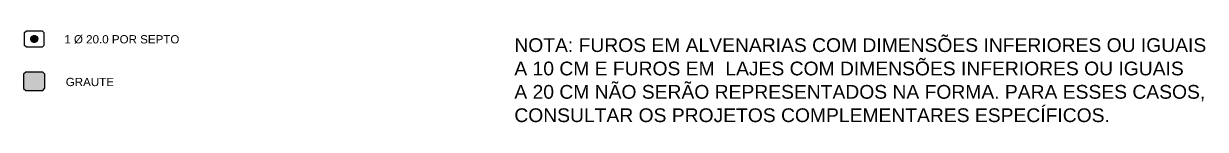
# Model space of a CAD drawing. Extents: x 0 to 119, y 0 to 84.
# Drawn here: x 51.58 to 77.27, y 38.14 to 40.14 of the extents above; entities that cross this region are included whole.
import ezdxf

# ---------------------------------------------------------------- set-up
doc = ezdxf.new("R2010")
doc.units = 0
doc.header["$MEASUREMENT"] = 0
for name, color, linetype in [('17', 90, 'CONTINUOUS'), ('3', 7, 'CONTINUOUS'), ('9', 8, 'CONTINUOUS')]:
    doc.layers.add(name, color=color, linetype=linetype)
doc.styles.add('TQS_ARIAL', font='arial.ttf')

msp = doc.modelspace()

# ---------------------------------------------------------------- linework, layer by layer
at = {"layer": '17', "color": 90, "linetype": 'Continuous'}
for p, q in [((51.599264, 40.101028), (51.639264, 40.141028)), ((51.599264, 39.821028), (51.599264, 40.101028)), ((51.639264, 40.141028), (51.979264, 40.141028)), ((51.979264, 40.141028), (52.019264, 40.101028)), ((52.019264, 40.101028), (52.019264, 39.821028)), ((51.639264, 39.781028), (51.599264, 39.821028)), ((52.019264, 39.821028), (51.979264, 39.781028)), ((51.979264, 39.781028), (51.639264, 39.781028))]:
    msp.add_line(p, q, dxfattribs=at)
for points in [[(51.808064, 39.961028), (51.80807, 39.960907), (51.808089, 39.960787), (51.808119, 39.960669), (51.808161, 39.960555), (51.808215, 39.960446), (51.808279, 39.960343), (51.808354, 39.960247), (51.808437, 39.960158), (51.80853, 39.960079), (51.808629, 39.96001), (51.808736, 39.959951), (51.808847, 39.959903), (51.808963, 39.959867), (51.809083, 39.959842), (51.809203, 39.95983), (51.809325, 39.95983), (51.809446, 39.959842), (51.809565, 39.959867), (51.809681, 39.959903), (51.809793, 39.959951), (51.809899, 39.96001), (51.809999, 39.960079), (51.810091, 39.960158), (51.810175, 39.960247), (51.810249, 39.960343), (51.810313, 39.960446), (51.810367, 39.960555), (51.810409, 39.960669), (51.81044, 39.960787), (51.810458, 39.960907), (51.810464, 39.961028), (51.733664, 39.961028), (51.734052, 39.968677), (51.735212, 39.976246), (51.737131, 39.98366), (51.739791, 39.990842), (51.743164, 39.997717), (51.747214, 40.004216), (51.751902, 40.010272), (51.757178, 40.015823), (51.762989, 40.020811), (51.769275, 40.025186), (51.77597, 40.028902), (51.783008, 40.031922), (51.790315, 40.034215), (51.797816, 40.035756), (51.805435, 40.036531), (51.813093, 40.036531), (51.820712, 40.035756), (51.828214, 40.034215), (51.83552, 40.031922), (51.842558, 40.028902), (51.849254, 40.025186), (51.855539, 40.020811), (51.86135, 40.015823), (51.866626, 40.010272), (51.871314, 40.004216), (51.875365, 39.997717), (51.878737, 39.990842), (51.881397, 39.98366), (51.883317, 39.976246), (51.884476, 39.968677), (51.884864, 39.961028), (51.808064, 39.961028)], [(51.810464, 39.961028), (51.810458, 39.96115), (51.81044, 39.96127), (51.810409, 39.961387), (51.810367, 39.961501), (51.810313, 39.961611), (51.810249, 39.961714), (51.810175, 39.96181), (51.810091, 39.961898), (51.809999, 39.961977), (51.809899, 39.962047), (51.809793, 39.962106), (51.809681, 39.962154), (51.809565, 39.96219), (51.809446, 39.962214), (51.809325, 39.962227), (51.809203, 39.962227), (51.809083, 39.962214), (51.808963, 39.96219), (51.808847, 39.962154), (51.808736, 39.962106), (51.808629, 39.962047), (51.80853, 39.961977), (51.808437, 39.961898), (51.808354, 39.96181), (51.808279, 39.961714), (51.808215, 39.961611), (51.808161, 39.961501), (51.808119, 39.961387), (51.808089, 39.96127), (51.80807, 39.96115), (51.808064, 39.961028), (51.884864, 39.961028), (51.884476, 39.95338), (51.883317, 39.94581), (51.881397, 39.938396), (51.878737, 39.931215), (51.875365, 39.924339), (51.871314, 39.91784), (51.866626, 39.911785), (51.86135, 39.906234), (51.855539, 39.901246), (51.849254, 39.896871), (51.842558, 39.893154), (51.835521, 39.890134), (51.828214, 39.887842), (51.820712, 39.8863), (51.813093, 39.885525), (51.805435, 39.885525), (51.797816, 39.8863), (51.790315, 39.887842), (51.783008, 39.890134), (51.77597, 39.893154), (51.769275, 39.896871), (51.762989, 39.901246), (51.757178, 39.906234), (51.751902, 39.911784), (51.747215, 39.91784), (51.743164, 39.924339), (51.739791, 39.931215), (51.737131, 39.938396), (51.735212, 39.94581), (51.734052, 39.95338), (51.733664, 39.961028), (51.810464, 39.961028)]]:
    msp.add_lwpolyline(points, dxfattribs=at)
msp.add_circle((51.809264, 39.961028), 0.0744, dxfattribs=at)
for points in [[(51.808064, 39.961028), (51.733664, 39.961028), (51.734052, 39.968677)], [(51.810464, 39.961028), (51.734052, 39.95338), (51.733664, 39.961028)], [(51.808064, 39.961028), (51.734052, 39.968677), (51.735212, 39.976246)], [(51.810464, 39.961028), (51.735212, 39.94581), (51.734052, 39.95338)], [(51.808064, 39.961028), (51.735212, 39.976246), (51.737131, 39.98366)], [(51.810464, 39.961028), (51.737131, 39.938396), (51.735212, 39.94581)], [(51.808064, 39.961028), (51.737131, 39.98366), (51.739791, 39.990842)], [(51.810464, 39.961028), (51.739791, 39.931215), (51.737131, 39.938396)], [(51.808064, 39.961028), (51.739791, 39.990842), (51.743164, 39.997717)], [(51.810464, 39.961028), (51.743164, 39.924339), (51.739791, 39.931215)], [(51.808064, 39.961028), (51.743164, 39.997717), (51.747214, 40.004216)], [(51.810464, 39.961028), (51.747215, 39.91784), (51.743164, 39.924339)], [(51.808064, 39.961028), (51.747214, 40.004216), (51.751902, 40.010272)], [(51.810464, 39.961028), (51.751902, 39.911784), (51.747215, 39.91784)], [(51.808064, 39.961028), (51.751902, 40.010272), (51.757178, 40.015823)], [(51.810464, 39.961028), (51.757178, 39.906234), (51.751902, 39.911784)], [(51.808064, 39.961028), (51.757178, 40.015823), (51.762989, 40.020811)], [(51.810464, 39.961028), (51.762989, 39.901246), (51.757178, 39.906234)], [(51.808064, 39.961028), (51.762989, 40.020811), (51.769275, 40.025186)], [(51.810464, 39.961028), (51.769275, 39.896871), (51.762989, 39.901246)], [(51.808064, 39.961028), (51.769275, 40.025186), (51.77597, 40.028902)], [(51.810464, 39.961028), (51.77597, 39.893154), (51.769275, 39.896871)], [(51.808064, 39.961028), (51.77597, 40.028902), (51.783008, 40.031922)], [(51.810464, 39.961028), (51.783008, 39.890134), (51.77597, 39.893154)], [(51.808064, 39.961028), (51.783008, 40.031922), (51.790315, 40.034215)], [(51.810464, 39.961028), (51.790315, 39.887842), (51.783008, 39.890134)], [(51.808064, 39.961028), (51.790315, 40.034215), (51.797816, 40.035756)], [(51.810464, 39.961028), (51.797816, 39.8863), (51.790315, 39.887842)], [(51.808064, 39.961028), (51.797816, 40.035756), (51.805435, 40.036531)], [(51.810464, 39.961028), (51.805435, 39.885525), (51.797816, 39.8863)], [(51.808064, 39.961028), (51.805435, 40.036531), (51.813093, 40.036531)], [(51.810464, 39.961028), (51.813093, 39.885525), (51.805435, 39.885525)], [(51.808064, 39.961028), (51.813093, 40.036531), (51.884864, 39.961028)], [(51.809999, 39.960079), (51.80807, 39.960907), (51.808064, 39.961028)], [(51.809999, 39.960079), (51.808064, 39.961028), (51.808064, 39.961028)], [(51.809999, 39.960079), (51.808064, 39.961028), (51.808064, 39.961028)], [(51.809999, 39.960079), (51.808064, 39.961028), (51.808064, 39.961028)], [(51.809999, 39.960079), (51.808064, 39.961028), (51.808064, 39.961028)], [(51.809999, 39.960079), (51.808064, 39.961028), (51.808064, 39.961028)], [(51.809999, 39.960079), (51.808064, 39.961028), (51.808064, 39.961028)], [(51.809999, 39.960079), (51.808064, 39.961028), (51.808064, 39.961028)], [(51.809999, 39.960079), (51.808064, 39.961028), (51.808064, 39.961028)], [(51.809999, 39.960079), (51.808064, 39.961028), (51.808064, 39.961028)], [(51.809999, 39.960079), (51.808089, 39.960787), (51.80807, 39.960907)], [(51.809999, 39.960079), (51.80807, 39.960907), (51.80807, 39.960907)], [(51.809999, 39.960079), (51.808215, 39.960446), (51.808089, 39.960787)], [(51.809999, 39.960079), (51.808089, 39.960787), (51.808089, 39.960787)], [(51.809999, 39.960079), (51.808089, 39.960787), (51.808089, 39.960787)], [(51.809999, 39.960079), (51.808354, 39.960247), (51.808215, 39.960446)], [(51.809999, 39.960079), (51.80853, 39.960079), (51.808354, 39.960247)], [(51.810464, 39.961028), (51.80853, 39.961977), (51.808736, 39.962106)], [(51.809999, 39.960079), (51.808629, 39.96001), (51.80853, 39.960079)], [(51.809999, 39.960079), (51.808736, 39.959951), (51.808629, 39.96001)], [(51.810464, 39.961028), (51.808736, 39.962106), (51.809083, 39.962214)], [(51.809999, 39.960079), (51.808847, 39.959903), (51.808736, 39.959951)], [(51.809999, 39.960079), (51.808963, 39.959867), (51.808847, 39.959903)], [(51.809999, 39.960079), (51.809083, 39.959842), (51.808963, 39.959867)], [(51.810464, 39.961028), (51.809083, 39.962214), (51.809203, 39.962227)], [(51.810464, 39.961028), (51.809083, 39.962214), (51.809083, 39.962214)], [(51.810464, 39.961028), (51.809083, 39.962214), (51.809083, 39.962214)], [(51.809999, 39.960079), (51.809203, 39.95983), (51.809083, 39.959842)], [(51.810464, 39.961028), (51.809203, 39.962227), (51.809203, 39.962227)], [(51.810464, 39.961028), (51.809203, 39.962227), (51.809325, 39.962227)], [(51.809999, 39.960079), (51.809325, 39.95983), (51.809203, 39.95983)], [(51.809999, 39.960079), (51.809203, 39.95983), (51.809203, 39.95983)], [(51.810464, 39.961028), (51.809325, 39.962227), (51.809325, 39.962227)], [(51.810464, 39.961028), (51.809325, 39.962227), (51.809446, 39.962214)], [(51.809999, 39.960079), (51.809446, 39.959842), (51.809325, 39.95983)], [(51.809999, 39.960079), (51.809325, 39.95983), (51.809325, 39.95983)], [(51.810464, 39.961028), (51.809446, 39.962214), (51.809565, 39.96219)], [(51.809999, 39.960079), (51.809793, 39.959951), (51.809446, 39.959842)], [(51.809999, 39.960079), (51.809446, 39.959842), (51.809446, 39.959842)], [(51.809999, 39.960079), (51.809446, 39.959842), (51.809446, 39.959842)], [(51.810464, 39.961028), (51.809565, 39.96219), (51.809681, 39.962154)], [(51.810464, 39.961028), (51.809681, 39.962154), (51.809793, 39.962106)], [(51.810464, 39.961028), (51.809793, 39.962106), (51.809899, 39.962047)], [(51.810464, 39.961028), (51.809899, 39.962047), (51.809999, 39.961977)], [(51.810464, 39.961028), (51.809999, 39.961977), (51.810175, 39.96181)], [(51.810464, 39.961028), (51.810175, 39.96181), (51.810313, 39.961611)], [(51.810464, 39.961028), (51.810313, 39.961611), (51.81044, 39.96127)], [(51.810464, 39.961028), (51.81044, 39.96127), (51.81044, 39.96127)], [(51.810464, 39.961028), (51.81044, 39.96127), (51.81044, 39.96127)], [(51.810464, 39.961028), (51.81044, 39.96127), (51.810458, 39.96115)], [(51.810464, 39.961028), (51.810458, 39.96115), (51.810458, 39.96115)], [(51.810464, 39.961028), (51.810458, 39.96115), (51.810464, 39.961028)], [(51.810464, 39.961028), (51.810464, 39.961028), (51.810464, 39.961028)], [(51.810464, 39.961028), (51.810464, 39.961028), (51.810464, 39.961028)], [(51.810464, 39.961028), (51.810464, 39.961028), (51.810464, 39.961028)], [(51.810464, 39.961028), (51.810464, 39.961028), (51.810464, 39.961028)], [(51.810464, 39.961028), (51.810464, 39.961028), (51.810464, 39.961028)], [(51.810464, 39.961028), (51.810464, 39.961028), (51.810464, 39.961028)], [(51.810464, 39.961028), (51.810464, 39.961028), (51.810464, 39.961028)], [(51.810464, 39.961028), (51.810464, 39.961028), (51.810464, 39.961028)], [(51.884864, 39.961028), (51.813093, 39.885525), (51.810464, 39.961028)], [(51.884864, 39.961028), (51.813093, 40.036531), (51.820712, 40.035756)], [(51.884864, 39.961028), (51.820712, 39.8863), (51.813093, 39.885525)], [(51.884864, 39.961028), (51.820712, 40.035756), (51.828214, 40.034215)], [(51.884864, 39.961028), (51.828214, 39.887842), (51.820712, 39.8863)], [(51.884864, 39.961028), (51.828214, 40.034215), (51.83552, 40.031922)], [(51.884864, 39.961028), (51.835521, 39.890134), (51.828214, 39.887842)], [(51.884864, 39.961028), (51.83552, 40.031922), (51.842558, 40.028902)], [(51.884864, 39.961028), (51.842558, 39.893154), (51.835521, 39.890134)], [(51.884864, 39.961028), (51.842558, 40.028902), (51.849254, 40.025186)], [(51.884864, 39.961028), (51.849254, 39.896871), (51.842558, 39.893154)], [(51.884864, 39.961028), (51.849254, 40.025186), (51.855539, 40.020811)], [(51.884864, 39.961028), (51.855539, 39.901246), (51.849254, 39.896871)], [(51.884864, 39.961028), (51.855539, 40.020811), (51.86135, 40.015823)], [(51.884864, 39.961028), (51.86135, 39.906234), (51.855539, 39.901246)], [(51.884864, 39.961028), (51.86135, 40.015823), (51.866626, 40.010272)], [(51.884864, 39.961028), (51.866626, 39.911785), (51.86135, 39.906234)], [(51.884864, 39.961028), (51.866626, 40.010272), (51.871314, 40.004216)], [(51.884864, 39.961028), (51.871314, 39.91784), (51.866626, 39.911785)], [(51.884864, 39.961028), (51.871314, 40.004216), (51.875365, 39.997717)], [(51.884864, 39.961028), (51.875365, 39.924339), (51.871314, 39.91784)], [(51.884864, 39.961028), (51.875365, 39.997717), (51.878737, 39.990842)], [(51.884864, 39.961028), (51.878737, 39.931215), (51.875365, 39.924339)], [(51.884864, 39.961028), (51.878737, 39.990842), (51.881397, 39.98366)], [(51.884864, 39.961028), (51.881397, 39.938396), (51.878737, 39.931215)], [(51.884864, 39.961028), (51.881397, 39.98366), (51.883317, 39.976246)], [(51.884864, 39.961028), (51.883317, 39.94581), (51.881397, 39.938396)], [(51.884864, 39.961028), (51.883317, 39.976246), (51.884476, 39.968677)], [(51.884864, 39.961028), (51.884476, 39.95338), (51.883317, 39.94581)]]:
    msp.add_solid(points, dxfattribs=at)
at = {"layer": '9', "color": 8, "linetype": 'Continuous'}
msp.add_lwpolyline([(51.578285, 38.883344), (51.622729, 38.8389), (51.99384, 38.8389), (52.038285, 38.883345), (52.038285, 39.194456), (51.99384, 39.2389), (51.622729, 39.2389), (51.578285, 39.194455), (51.578285, 38.883344)], dxfattribs=at)
for points in [[(51.578285, 38.883344), (52.038285, 39.194456), (51.99384, 39.2389)], [(51.578285, 38.883344), (51.99384, 39.2389), (51.622729, 39.2389)], [(51.578285, 38.883344), (51.622729, 39.2389), (51.578285, 39.194455)], [(51.578285, 38.883344), (52.038285, 38.883345), (52.038285, 39.194456)], [(51.578285, 38.883344), (51.578285, 39.194455), (51.578285, 38.883344)], [(51.578285, 38.883344), (51.99384, 38.8389), (52.038285, 38.883345)], [(51.578285, 38.883344), (51.622729, 38.8389), (51.99384, 38.8389)]]:
    msp.add_solid(points, dxfattribs=at)

# ---------------------------------------------------------------- texts
at = {"layer": '3', "color": 7, "linetype": 'Continuous', "style": 'TQS_ARIAL'}
for s, p in [('1 %%c 20.0 POR SEPTO', (52.462279, 39.863931)), ('GRAUTE', (52.493868, 38.932107))]:
    msp.add_text(s, height=0.18, rotation=0.00005, dxfattribs=at).set_placement(p)
for s, p in [('NOTA: FUROS EM ALVENARIAS COM DIMENSÕES INFERIORES OU IGUAIS', (62.246148, 39.676517)), ('A 10 CM E FUROS EM  LAJES COM DIMENSÕES INFERIORES OU IGUAIS ', (62.246148, 39.166517)), ('A 20 CM NÃO SERÃO REPRESENTADOS NA FORMA. PARA ESSES CASOS,', (62.246148, 38.656517)), ('CONSULTAR OS PROJETOS COMPLEMENTARES ESPECÍFICOS.', (62.246148, 38.146517))]:
    msp.add_text(s, height=0.3, dxfattribs=at).set_placement(p)

doc.saveas('drawing.dxf')
